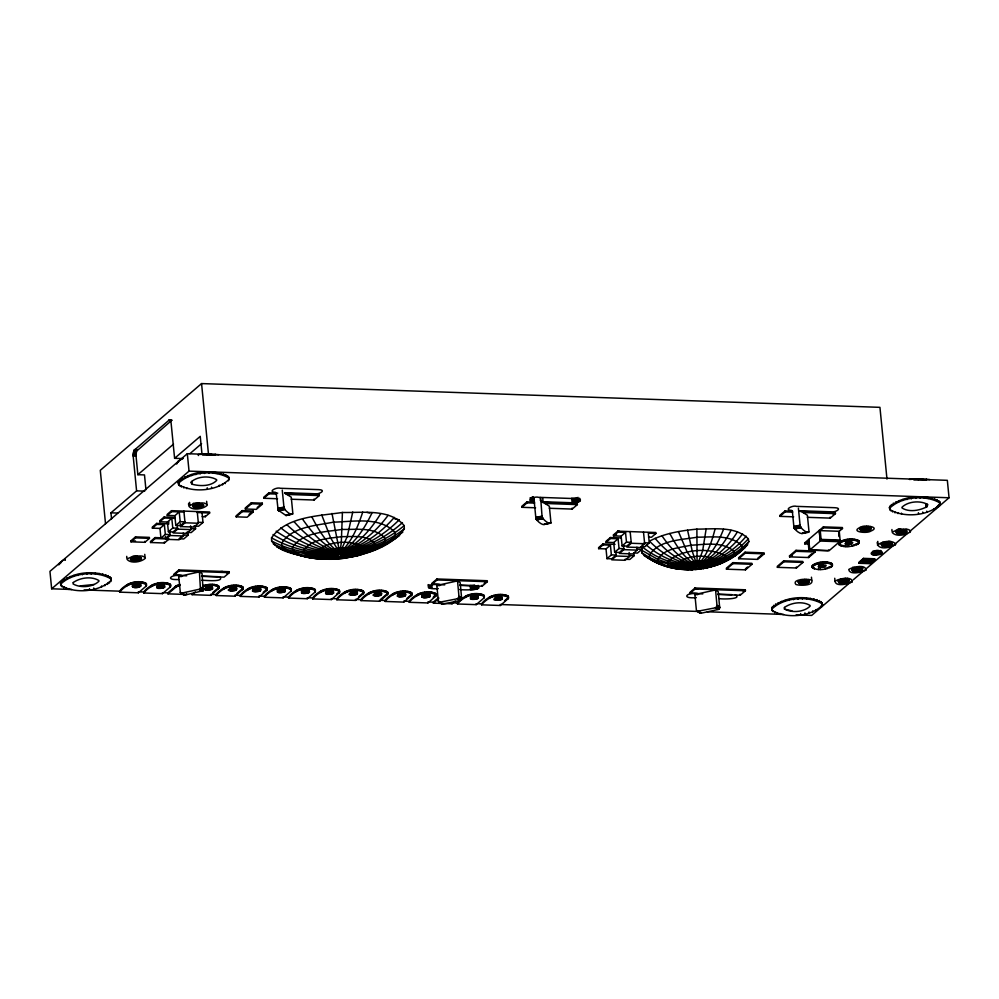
<?xml version="1.0" encoding="UTF-8"?>
<svg xmlns="http://www.w3.org/2000/svg" width="999" height="999" viewBox="0 0 999 999"><rect width="100%" height="100%" fill="white"/><g stroke="black" fill="none" stroke-linecap="round" stroke-linejoin="round"><path stroke-width="1.5" d="M111.538 518.881L110.951 512.824L136.588 490.859L133.179 456.081L133.991 450.424L169.143 420.079L170.429 420.779L171.079 422.702L174.6 458.316L182.742 458.591M145.941 489.722L144.493 474.925L137.85 474.687L135.976 455.307L136.576 451.148L171.653 420.392L168.794 420.292M342.432 512.462C318.531 516.133 286.688 516.246 271.528 537.837L271.641 541.046C279.645 552.797 296.416 553.97 309.141 557.667C320.179 559.24 331.418 559.89 342.532 558.528C364.81 554.845 390.671 547.777 404.32 528.833L404.208 525.624C389.897 508.404 362.537 512.962 342.432 512.462L341.283 542.869L339.947 552.26L338.037 553.034L341.621 552.697L339.947 552.26M540.197 497.552L540.496 500.624L549.338 506.218L550.861 521.715C551.548 526.535 541.87 519.393 542.02 516.108L540.646 497.577M697.09 564.847L696.89 529.133C713.773 529.17 735.276 525.849 748.338 538.786L748.85 541.633C738.736 557.954 718.356 566.52 699.712 569.08L697.265 565.809L695.491 565.372L698.613 565.134L697.265 565.809M706.193 528.646L702.647 550.824L697.364 564.835M459.016 597.027L457.53 580.906L436.813 585.476L438.336 600.973L439.148 602.31L457.355 598.763C458.916 595.928 463.736 598.975 460.002 600.449L442.732 604.22L438.898 602.122M461.663 598.701L460.177 582.592L457.53 580.906M181.069 593.269L200.424 588.998L199.438 571.865L178.721 576.435L180.307 592.257L184.64 595.179L203.084 590.684L202.085 573.551L199.438 571.865M717.045 606.131L715.571 589.947L694.867 594.517L696.378 610.014L697.202 611.351L715.396 607.804C716.945 605.044 721.74 608.079 718.056 609.49L701.111 613.224L699.1 612.025M719.692 607.817L718.231 591.633L715.571 589.947M696.99 565.834L695.579 569.505L700.724 568.955L701.573 567.657M352.759 512.012L347.315 536.376L340.234 552.247M533.828 497.39L535.801 517.482C535.751 520.779 543.868 526.598 544.642 523.913M802.684 533.029C801.697 535.289 793.818 529.895 793.855 526.523L792.332 511.026M127.035 559.328C130.682 563.886 141.234 562.2 145.367 558.254C144.143 555.157 139.273 556.143 136.538 556.006C132.805 554.37 125.799 562.05 126.748 556.356M188.936 506.318C192.57 510.876 203.134 509.19 207.268 505.244C206.044 502.147 201.161 503.121 198.439 502.997C194.705 501.361 187.7 509.04 188.636 503.334M877.497 545.379C881.218 541.196 892.819 539.423 895.778 544.305C891.295 547.702 877.297 550.998 877.209 542.395M892.232 532.492C895.866 537.05 906.43 535.364 910.564 531.418C909.34 528.321 904.457 529.308 901.735 529.17C898.001 527.547 890.996 535.227 891.932 529.52M715.159 528.696C711.763 541.62 707.592 555.357 697.627 564.835M339.71 553.384L336.925 559.053M798.401 508.204L800.062 525.149C799.974 528.496 809.452 535.589 808.915 530.756L807.392 515.259L801.198 511.338M286.513 515.084L285.951 515.472L278.147 510.114L276.199 492.944M282.267 490.109L283.928 507.067C283.828 510.414 293.394 517.519 292.769 512.662L291.258 497.177L285.065 493.256M362.724 512.087C357.929 526.623 351.998 541.658 340.497 552.247M860.339 528.096C860.414 531.568 869.068 530.307 870.991 527.847M896.14 530.881C896.228 534.403 904.42 532.904 906.68 530.931M58.754 564.822L62.562 560.614L65.21 559.29L65.31 560.264M60.552 583.241C72.303 571.44 96.753 569.442 110.964 577.922L111.301 580.232C99.55 592.032 75.1 594.03 60.889 585.551L60.552 583.241L60.652 584.215C72.403 572.415 96.853 570.417 111.064 578.896L111.301 580.232M111.214 579.258L110.777 581.63M176.511 463.961L178.322 461.151L182.967 458.429M178.309 482.38C190.06 470.579 214.51 468.581 228.721 477.06L229.058 479.37C217.307 491.171 192.857 493.169 178.646 484.69L178.309 482.38L178.409 483.354C190.16 471.553 214.61 469.555 228.821 478.034L228.721 477.06M119.593 591.171L119.68 592.145L138.362 592.807L145.879 586.363L146.403 583.741C137.712 578.796 125.375 583.441 119.593 591.171L84.078 589.934M145.879 586.363L146.403 583.741M143.719 592.02L143.819 592.994L162.487 593.643L170.005 587.212L170.542 584.59C161.85 579.645 149.513 584.29 143.719 592.02L139.635 591.87M170.005 587.212L170.542 584.59M203.384 504.757C207.105 506.693 188.436 510.139 194.156 505.007C195.904 503.946 204.87 503.309 202.098 505.656C199.575 507.892 192.12 505.619 192.657 506.006M212.812 592.519L218.182 587.924L218.806 586.276C214.298 582.929 207.717 584.527 202.622 585.714M191.983 593.706L192.07 594.68L210.752 595.342L218.781 588.336L218.806 586.276M236.938 593.369L242.307 588.773L242.932 587.125C234.241 582.18 221.903 586.825 216.109 594.555L210.664 594.368L210.752 595.342M216.109 594.555L216.209 595.529L234.89 596.191L242.907 589.185L242.932 587.125M263.212 592.382L266.945 589.06L267.058 587.961C258.366 583.029 246.029 587.674 240.235 595.404L234.79 595.204L234.89 596.191M240.235 595.404L240.334 596.378L259.016 597.027L267.045 590.034L267.058 587.961M264.373 596.241L264.46 597.227L283.142 597.877L290.659 591.433L291.196 588.811C282.505 583.866 270.167 588.511 264.373 596.241L258.916 596.053L259.016 597.027M290.659 591.433L291.196 588.811M288.499 597.09L288.599 598.064L307.28 598.726L314.797 592.282L315.322 589.66C306.631 584.715 294.293 589.36 288.499 597.09L283.054 596.903L283.142 597.877M314.797 592.282L315.322 589.66M312.637 597.939L312.724 598.913L331.406 599.562L339.435 592.569L339.448 590.509C330.756 585.564 318.419 590.209 312.637 597.939L308.541 597.789M358.666 596.678L362.962 592.994L363.586 591.346C354.895 586.401 342.557 591.046 336.763 598.788L332.679 598.638M336.763 598.788L336.863 599.762L355.544 600.411L363.561 593.406L363.586 591.346M380.644 599.363L387.088 593.843L387.712 592.195C379.021 587.25 366.683 591.895 360.889 599.625L355.444 599.437L355.544 600.411M360.889 599.625L360.989 600.599L379.67 601.261L387.699 594.255L387.712 592.195M406.93 598.376L411.226 594.692L411.85 593.044C403.146 588.099 390.809 592.744 385.027 600.474L379.57 600.287L379.67 601.261M385.027 600.474L385.114 601.448L403.796 602.11L411.825 595.104L411.85 593.044M433.204 597.377L435.976 593.881C427.285 588.948 414.947 593.593 409.153 601.323L403.708 601.136L403.796 602.11M409.153 601.323L409.253 602.297L427.934 602.946L435.951 595.953L435.976 593.881M457.417 603.009L457.517 603.983L476.186 604.645L483.703 598.201L484.24 595.579C475.549 590.634 463.211 595.279 457.417 603.009L453.334 602.872M483.703 598.201L484.24 595.579M504.52 600.836L508.254 597.514L508.366 596.428C499.675 591.483 487.337 596.128 481.543 603.858L477.46 603.721M481.543 603.858L481.643 604.832L500.324 605.481L508.354 598.488L508.366 596.428M696.715 565.846L692.594 569.642C674.687 570.304 655.057 565.422 641.92 552.922L641.408 550.074L642.532 547.115C657.429 559.015 676.385 565.734 695.491 565.372M771.74 608.166C783.491 596.366 807.941 594.368 822.152 602.847L822.489 605.157C810.738 616.957 786.3 618.955 772.077 610.476L771.74 608.166L771.84 609.14C783.591 597.34 808.041 595.342 822.252 603.821L822.152 602.847M812.324 567.582L812.137 566.071C816.832 561.351 826.623 560.551 832.304 563.948L831.767 566.583C826.161 569.592 817.894 571.153 812.324 567.582L812.237 567.045C816.932 562.325 826.71 561.525 832.404 564.922L831.767 566.583M809.103 580.856C806.53 583.428 801.198 583.866 798.101 582.017M838.885 543.169C843.593 538.436 853.371 537.649 859.053 541.033L857.716 544.23C852.11 546.528 844.392 548.239 839.085 544.667L838.885 543.169L839.085 544.667M838.985 544.143C843.68 539.41 853.458 538.623 859.152 542.007L857.716 544.23M820.579 606.992L822.402 604.183L822.489 605.157M849.1 580.044C846.628 582.504 840.634 583.428 838.049 580.918M851.997 569.83C857.854 564.772 870.191 570.529 855.731 571.465C853.084 572.827 849.937 567.619 852.971 570.154C856.018 570.616 861.213 571.016 862.786 567.994M889.497 507.305C901.248 495.504 925.698 493.506 939.909 501.985L940.246 504.295C928.496 516.096 904.045 518.094 889.834 509.615L889.497 507.305L889.834 509.615M889.597 508.279C901.348 496.478 925.798 494.48 940.009 502.959L940.246 504.295M936.438 508.503L936.338 507.529L940.159 503.321M130.832 558.903C127.447 562.062 148.439 560.302 138.961 557.155C136.875 556.343 127.422 558.728 133.167 559.602C135.852 561.001 142.333 557.242 141.446 557.879M798.251 582.405C799.987 585.389 806.643 584.178 809.153 581.992C807.13 578.084 799.3 582.579 798.151 581.43M838.248 581.605C839.997 584.577 846.653 583.366 849.162 581.181C847.14 577.272 839.31 581.768 838.161 580.631M860.139 529.395C861.875 532.38 868.531 531.168 871.041 528.983C869.03 525.074 861.2 529.557 860.052 528.421M881.293 544.73C883.029 547.714 889.684 546.503 892.194 544.318C890.184 540.409 882.354 544.892 881.205 543.756M895.953 532.18C897.689 535.164 904.345 533.953 906.855 531.768C904.832 527.859 897.002 532.342 895.853 531.206M723.526 529.258C718.219 542.957 710.664 556.843 697.876 564.847M372.078 512.687C364.872 527.984 355.307 543.031 340.759 552.26M731.018 530.332C723.751 544.68 713.036 558.104 698.101 564.885M380.594 513.798C370.954 529.67 358.004 544.23 340.984 552.297M737.412 531.868C728.283 546.603 714.897 559.24 698.289 564.922M808.678 532.192L802.085 533.566M388.049 515.384C376.086 531.555 360.239 545.329 341.183 552.335M742.532 533.828C731.768 548.663 716.295 560.314 698.438 564.984M339.435 553.396L334.116 558.491L328.596 558.916M140.809 586.188C140.747 583.279 133.916 584.49 132.03 586.138C133.416 588.848 143.032 588.011 140.522 583.204M873.863 551.236L872.152 552.709L875.761 553.583M877.359 553.446C884.839 552.697 878.658 548.901 874.612 551.023L874.699 551.997C864.123 558.179 895.054 551.211 874.699 551.997M926.985 506.705L927.796 504.57C920.504 500.224 907.954 501.248 901.922 507.305L902.047 507.992C909.19 512.574 919.792 510.564 926.985 506.705L926.697 503.721M746.216 536.163C734.19 550.824 717.207 561.401 698.551 565.059M835.027 581.243C835.551 586.937 848.026 584.265 852.122 581.843C852.609 575.923 838.873 578.533 835.027 581.243L834.739 578.259M394.28 517.42C380.244 533.591 362.038 546.416 341.358 552.397M748.338 538.786C735.501 553.059 717.619 562.512 698.613 565.134M399.125 519.842C383.391 535.751 363.374 547.514 341.483 552.459M748.85 541.633C735.726 555.332 717.494 563.661 698.626 565.209M865.858 570.079C866.345 564.16 852.609 566.758 848.763 569.48C849.287 575.162 861.762 572.502 865.858 570.079L865.771 569.105L893.893 545.004M747.727 544.592C736.013 557.454 720.092 565.197 703.196 568.531L697.539 565.759M886.975 479.095L879.944 407.342L201.561 383.579L100.287 470.317L105.519 523.738M137.85 474.687L173.551 444.118M174.6 458.316L200.237 436.351L202.023 454.52M909.814 532.43L909.727 531.456L949.05 497.764L947.339 480.332L187.325 453.696L49.95 571.353L51.661 588.798L71.728 589.497M189.922 453.658L201.586 443.668M51.661 588.798L189.036 471.128L949.05 497.764M130.881 540.846L135.502 536.888L149.363 537.375L149.463 538.349L144.843 542.307L130.981 541.82L130.881 540.846L135.502 541.008M130.981 541.82L135.589 537.862L149.463 538.349M168.981 523.838L156.668 523.414L152.285 527.172L152.385 528.146L159.977 528.409L164.373 524.65L165.322 534.39L160.939 538.149L159.977 528.409M174.887 517.42L164.111 517.032L159.728 520.791L159.815 521.765L169.056 522.09M202.223 516.62L205.257 516.733L209.653 512.974L209.553 512L171.553 510.664L167.17 514.423L167.258 515.397L174.862 515.659L179.233 511.925L180.182 521.665L175.799 525.424L174.837 515.684M152.385 528.146L156.768 524.388L164.373 524.65M159.815 521.765L164.211 518.006L175.362 518.394M167.258 515.397L171.653 511.638L183.966 512.075M161.226 537.787L155.07 537.574L150.449 541.533L150.549 542.507L164.41 542.994L169.031 539.035L155.157 538.548L150.549 542.507M168.394 531.768L172.777 528.009L177.485 528.171L173.102 531.93L168.394 531.768L167.432 522.027L171.803 518.281L172.777 528.009M165.422 536.388L165.709 539.323L170.155 535.514L183.504 535.976L183.217 533.054M190.959 529.595L177.61 529.133L173.164 532.942L186.513 533.404L190.959 529.595L190.572 525.861M180.295 523.663L180.582 526.585L185.027 522.777L198.376 523.251L197.228 511.55M181.194 536.913L178.996 538.786L183.741 538.948L188.124 535.189L187.849 532.405M183.504 535.976L179.058 539.785L165.709 539.323M198.376 523.251L193.931 527.06L180.582 526.585M119.68 592.145C125.474 584.415 137.812 579.77 146.503 584.715L146.603 585.239M195.305 526.023L195.579 528.808L191.196 532.567L186.451 532.405M202.035 512.724L202.984 522.465L198.601 526.223L193.856 526.061M143.819 592.994C149.6 585.264 161.938 580.619 170.629 585.564L170.729 586.088M242.195 510.626L236.089 515.859L236.189 516.833L247.115 517.22L253.222 511.988L253.122 511.013L242.195 510.626L242.295 511.6L236.189 516.833M251.361 502.784L245.255 508.016L245.342 508.991L256.268 509.378L262.375 504.145L262.287 503.171L251.361 502.784L251.448 503.758L245.342 508.991M201.586 576.336L224.088 577.135L229.295 572.664L229.196 571.69L178.908 569.929L173.689 574.388L173.789 575.362L186.651 575.811M277.747 493.131L268.918 492.832L263.711 497.29L263.798 498.264L277.522 498.751M173.789 575.362L178.996 570.904L229.295 572.664M263.798 498.264L269.018 493.806L276.548 494.068M249.051 514.497L253.122 511.013M257.193 507.529L262.287 503.171M167.844 592.869L176.161 585.876L179.957 584.44L180.057 585.414L176.249 586.85L167.944 593.843L167.844 592.869L163.761 592.719M192.07 594.68L195.292 591.92M227.11 573.476L229.196 571.69M291.233 499.225L314.098 500.024L319.305 495.566L319.218 494.592L285.09 493.394L288.049 494.08M216.209 595.529C221.99 587.799 234.328 583.154 243.032 588.099L243.119 588.623M240.334 596.378C246.129 588.648 258.466 584.003 267.158 588.935L267.257 589.472M264.46 597.227C270.254 589.485 282.592 584.84 291.283 589.785L291.383 590.322M288.599 598.064C294.393 590.334 306.73 585.689 315.422 590.634L315.509 591.158M312.724 598.913C318.519 591.183 330.856 586.538 339.548 591.483L339.648 592.007M336.675 593.993L338.823 592.157L338.923 593.131M336.863 599.762C342.645 592.02 354.982 587.375 363.673 592.32L363.773 592.857M360.989 600.599C366.783 592.869 379.121 588.224 387.812 593.169L387.912 593.706M385.114 601.448C390.909 593.718 403.246 589.073 411.938 594.018L412.038 594.542M409.253 602.297C415.035 594.567 427.372 589.922 436.076 594.855L436.163 595.392M459.665 585.389L482.155 586.176L487.362 581.705L487.262 580.731L436.975 578.97L431.755 583.441L431.855 584.415L444.73 584.865M534.602 502.135L526.985 501.873L521.778 506.331L521.865 507.305L535.589 507.792M431.855 584.415L437.062 579.944L487.362 581.705M521.865 507.305L527.085 502.847L534.627 503.109M427.934 602.946L427.834 601.972L433.291 602.172L438.648 597.564M433.291 602.172L433.379 603.146L438.748 598.538M433.379 603.146L452.06 603.796L455.282 601.036M457.517 603.983C463.299 596.253 475.636 591.608 484.328 596.553L484.428 597.09M484.14 583.416L486.226 581.63M549.3 508.266L572.165 509.078L577.385 504.607L577.285 503.633L542.232 502.41M481.643 604.832C487.437 597.102 499.775 592.457 508.466 597.402L508.553 597.926M615.034 544.343L602.946 543.918L598.563 547.677L598.663 548.651L606.018 548.901L610.414 545.142L611.363 554.895L606.98 558.653L606.018 548.901M621.166 537.924L610.389 537.537L606.006 541.296L606.106 542.27L613.698 542.544L618.094 538.786L619.043 548.526L614.66 552.285L613.698 542.544M621.141 536.163L622.102 545.916L626.485 542.157L625.524 532.405L621.141 536.163L613.536 535.901L613.448 534.927L617.832 531.168L655.831 532.504L655.931 533.478L651.548 537.237L648.501 537.125M598.663 548.651L603.046 544.892L610.414 545.142M606.106 542.27L610.489 538.511L618.094 538.786M613.536 535.901L617.931 532.142L625.524 532.405M630.144 531.605L631.318 543.269L626.873 547.077L640.222 547.539L644.667 543.731L643.493 532.067M629.557 556.468L616.208 556.006L611.763 559.815L625.112 560.277L629.557 556.468L629.133 552.459M637.225 550.112L623.875 549.637L619.43 553.446L632.779 553.921L637.225 550.112L636.937 547.19M642.357 544.667L644.542 542.782L649.288 542.957L648.326 533.204L655.931 533.478M641.57 546.54L641.845 549.325L637.462 553.084L633.903 552.959L634.165 555.694L629.782 559.452L625.037 559.278M649.288 542.957L644.892 546.715L641.346 546.59M717.719 594.43L740.222 595.217L745.429 590.759L745.329 589.785L695.042 588.011L689.822 592.482L689.922 593.456L702.784 593.906M792.569 511.176L785.052 510.914L779.844 515.384L779.932 516.358L793.656 516.833M689.922 593.456L695.129 588.985L745.429 590.759M779.932 516.358L785.152 511.888L792.682 512.15M732.866 562.649L726.385 568.206L726.473 569.18L745.479 569.855L751.96 564.298L751.872 563.324L732.866 562.649L732.966 563.623L726.473 569.18M745.079 552.197L738.598 557.754L738.686 558.728L757.692 559.39L764.173 553.833L764.085 552.859L745.079 552.197L745.179 553.171L738.686 558.728M747.539 567.02L745.379 568.881L745.479 569.855M757.592 558.416L761.912 554.72M743.256 591.558L745.329 589.785M833.266 514.46L835.351 512.674L835.451 513.648L830.231 518.119L807.367 517.32M783.79 560.801L777.297 566.358L777.397 567.332L796.403 567.994L802.884 562.437L802.784 561.463L783.79 560.801L783.878 561.775L777.397 567.332M789.51 555.894L796.003 550.337L814.997 551.011L815.097 551.985L808.603 557.542L789.61 556.868L789.51 555.894L792.432 555.993M804.694 542.894L823.401 526.873L842.394 527.534L842.494 528.508L839.247 531.293L820.254 530.631L821.103 539.398L820.316 540.072L819.192 530.319L820.254 541.046L809.615 550.149L808.728 539.435L809.689 549.175L808.903 549.85L808.041 541.083L804.794 543.868L804.694 542.894L807.617 542.994M789.61 556.868L796.091 551.311L815.097 551.985M820.254 530.631L823.488 527.847L842.494 528.508M811.75 553.783L808.516 556.568L808.603 557.542M828.683 549.85L827.896 550.524L808.903 549.85M839.247 531.293L840.109 540.059L839.322 540.734L820.316 540.072M863.473 558.366L858.878 562.3L858.965 563.274L870.366 563.673L874.962 559.74L874.874 558.766L863.473 558.366L863.561 559.34L858.965 563.274M865.559 562.712L868.418 560.264L870.316 560.327L867.457 562.774L865.559 562.712L865.259 559.627M875.399 554.283L878.258 551.835L880.169 551.898L877.297 554.345L875.399 554.283L875.099 551.186M873.725 559.752L870.279 562.699L870.366 563.673M850.873 581.855L811.675 615.421L796.103 614.885M853.171 579.882L864.622 570.079M907.467 533.379L895.067 544.005L895.166 544.979M402.46 522.602C385.489 538.036 364.21 548.663 341.571 552.534M404.208 525.624C386.501 540.422 364.523 549.85 341.621 552.609M339.161 553.396L330.432 558.453L323.089 558.99M404.32 528.833C386.413 542.844 364.273 551.073 341.621 552.697M379.345 546.565C363.074 555.344 331.943 564.872 315.085 553.446L315.035 552.26C326.823 541.321 350.774 538.661 364.148 547.739L364.185 548.926C359.465 556.655 348.264 556.98 340.784 553.209M107.942 583.079L107.492 584.44M164.585 587.287C166.271 584.278 158.454 585.352 156.756 586.475C155.07 589.485 162.874 588.411 164.585 587.287L164.286 584.303M285.239 591.508C286.925 588.498 279.108 589.585 277.41 590.709C275.724 593.718 283.529 592.632 285.239 591.508L284.94 588.536M309.365 592.357C311.064 589.348 303.246 590.434 301.548 591.558C299.85 594.567 307.667 593.481 309.365 592.357L309.078 589.373M333.491 593.206C335.189 590.197 327.372 591.271 325.674 592.395C323.976 595.404 331.793 594.33 333.491 593.206L333.204 590.222M430.02 596.59C431.705 593.581 423.901 594.655 422.19 595.779C420.504 598.788 428.321 597.714 430.02 596.59L429.732 593.606M542.932 501.735L572.127 502.759C575.973 504.208 585.614 499.088 576.898 498.676L538.473 497.327C534.627 495.879 524.987 500.998 533.703 501.411L533.266 496.853M459.802 589.373C457.842 589.997 485.851 590.958 477.222 585.851M478.284 598.276C479.97 595.267 472.152 596.353 470.454 597.477C468.768 600.486 476.573 599.4 478.284 598.276L477.984 595.292M745.004 547.602L735.052 555.669L730.207 558.091M881.493 543.431L882.504 542.844M881.093 544.055C883.578 546.428 890.321 545.854 892.095 542.894M696.453 565.846C691.133 571.091 681.73 570.766 676.51 565.784L676.323 564.697C685.826 555.144 705.619 553.521 717.12 560.389L717.319 561.475C714.06 568.456 704.332 566.058 698.226 565.559M402.797 532.155C385.214 545.304 363.461 552.322 341.583 552.784M708.066 566.608L703.196 568.531M729.095 558.828C720.129 564.785 708.815 569.318 698.014 565.634M388.986 541.957L382.093 546.515L368.693 551.311M399.675 535.501C382.779 547.127 362.275 559.315 341.009 553.134M202.647 505.382L202.747 506.356M808.241 581.793L808.341 582.767M891.295 544.118L891.383 545.092M861.987 569.218L862.075 570.192M848.251 580.981L848.338 581.955M367.445 551.972C359.29 556.118 348.701 559.29 340.534 553.271M390.197 541.321L395.03 538.798M338.911 553.384C320.991 564.572 299.513 555.444 281.556 549.25M212.362 589.223C215.522 582.492 192.645 592.407 212.362 589.223L212.075 586.238M357.142 594.293C360.314 587.562 337.425 597.477 357.142 594.293L356.855 591.308M501.935 599.363C505.094 592.644 482.205 602.559 501.935 599.363L501.635 596.378M696.89 529.133C680.656 530.694 664.035 533.391 649.487 541.146C661.8 553.796 677.971 563.199 695.691 565.197M712.961 565.871L706.48 567.807L697.789 565.709M696.203 565.834C687.337 571.503 676.298 569.393 667.095 566.008M338.673 553.346C318.506 563.324 295.804 555.394 276.723 546.828M235.901 590.284C242.57 583.578 215.796 592.469 235.901 590.284L235.614 587.3M260.04 591.133C266.696 584.415 239.935 593.319 260.04 591.133L259.74 588.149M380.694 595.354C387.35 588.648 360.589 597.539 380.694 595.354L380.394 592.37M404.82 596.203C411.476 589.497 384.715 598.389 404.82 596.203L404.533 593.219M855.269 544.268L856.568 543.781L856.655 544.755M828.521 567.182L829.819 566.695L829.907 567.669M869.804 562.375C876.473 555.656 849.712 564.56 869.804 562.375L869.517 559.39M860.014 527.484C850.012 531.93 867.232 533.753 870.678 531.156C881.58 526.81 863.81 524.537 860.014 527.484L860.439 530.344M695.978 565.796C678.396 573.626 659.065 565.184 644.043 555.544M338.474 553.309C327.959 555.719 311.7 562.599 303.733 551.985L303.671 550.249C311.813 538.648 328.921 538.598 341.758 536.625C352.572 536.888 367.27 534.44 374.95 543.693L375.012 545.417C368.581 556.855 352.147 553.833 341.208 553.059M202.722 586.688C207.804 585.501 214.398 583.903 218.893 587.25L218.993 587.787M714.198 565.259L719.792 563.636M850.923 544.23C859.515 539.06 833.94 544.954 850.923 544.23L850.636 541.271M695.791 565.759C680.856 571.428 665.147 566.945 651.635 559.964L649.8 557.704L641.92 552.922M878.82 553.184L878.908 554.158M277.722 508.441L283.928 507.067M277.759 508.778L283.978 507.417M277.834 509.128L284.041 507.767M277.922 509.478L284.141 508.104M278.034 509.802L284.24 508.441M278.147 510.114L284.365 508.741M278.284 510.377L284.503 509.003M278.421 510.601L284.64 509.228M278.571 510.776L284.927 509.527M287.799 514.597L290.284 514.048M287.762 514.81L291.496 513.986M285.951 515.472L292.67 513.898M286.189 515.534L292.595 514.035M535.801 517.482L542.02 516.108M535.851 517.832L542.057 516.458M535.914 518.181L542.132 516.808M536.001 518.518L542.22 517.157M536.113 518.856L542.332 517.482M536.238 519.155L542.457 517.782M536.376 519.418L542.582 518.056M536.513 519.642L542.732 518.281M536.65 519.817L542.869 518.456M536.8 519.942L543.019 518.568M547.127 523.364L550.861 522.539M544.605 524.125L550.824 522.764M544.542 524.313L550.761 522.939M544.03 524.525L550.686 523.076M793.855 526.523L800.062 525.149M793.893 526.873L800.112 525.499M793.968 527.222L800.187 525.849M794.055 527.572L800.274 526.198M794.168 527.897L800.374 526.523M794.28 528.196L800.499 526.823M794.417 528.471L800.636 527.097M794.555 528.696L800.773 527.322M794.704 528.858L800.923 527.497M794.842 528.983L801.061 527.609M807.654 531.93L802.659 533.154L808.84 531.893M823.563 567.27C834.252 562.287 807.317 567.17 823.563 567.27L823.263 564.323M801.847 579.82L801.036 581.006M875.211 550.899L875.311 551.873M878.146 553.321L878.308 554.283M351.698 556.643L357.23 555.581M695.641 565.696L678.733 567.669L670.429 566.92L659.802 563.349L658.291 561.475L649.8 557.704L649.362 555.257C658.816 539.91 681.156 539.972 697.215 537.187C711.775 537.225 730.319 534.353 741.583 545.516L742.02 547.964L741.058 550.524C728.908 559.815 713.835 564.847 698.588 565.297C710.451 564.647 727.547 564.56 734.415 553.446L734.053 551.423C722.739 541.121 704.832 544.542 690.771 545.254C679.632 547.789 664.023 548.339 657.929 559.465L658.291 561.475L676.51 565.784L695.466 565.546L676.323 564.697L666.957 562.624L657.929 559.465L641.408 550.074M841.857 579.02L842.794 578.871M345.991 557.517L350.312 556.918L345.617 557.43L340.272 553.321M695.529 565.621L677.322 566.783L668.406 565.634L666.957 562.624C679.145 549.1 710.789 546.503 725.848 556.406L726.136 557.966C721.315 567.395 707.255 565.172 698.388 565.484M699.712 569.08L700.724 568.955M804.282 582.917L804.07 580.007L804.382 583.891M218.756 454.657L207.055 453.858L198.252 454.557L198.351 455.532M909.44 479.483L918.243 478.783L929.944 479.582M80.282 585.889L94.118 584.49M217.919 571.928L222.552 571.453M617.582 531.393L619.255 531.218M337.275 558.466L343.119 557.929L341.808 557.966L339.997 553.359M688.286 568.693L692.594 569.642M213.998 455.032L202.76 455.057L202.672 454.083M926.41 479.07L926.498 480.044L913.948 479.982L913.86 479.008M690.446 569.767L696.141 569.467M857.492 566.995L859.377 566.957M341.496 552.884C359.553 552.06 383.828 551.111 395.179 535.314L395.08 532.567C380.244 516.283 353.321 521.703 333.429 522.152C315.884 525.699 292.407 526.535 281.805 543.006L281.893 545.741C293.694 559.452 321.84 555.469 338.174 553.184C324.225 555.469 303.072 562.1 292.632 549.4L292.557 547.152C303.159 532.055 325.412 531.98 342.12 529.42C356.181 529.77 375.299 526.573 385.302 538.611L385.377 540.859C376.76 554.82 355.719 552.784 341.371 552.971M169.143 420.079L171.99 420.179M134.615 449.575L137.462 449.675M134.291 449.937L137.138 450.037M133.991 450.424L136.838 450.524M133.716 451.048L136.576 451.148M133.491 451.76L136.351 451.86M133.317 452.572L136.164 452.672M133.192 453.421L136.051 453.521M133.129 454.32L135.976 454.42M133.129 455.207L135.976 455.307M133.179 456.081L136.026 456.181M284.653 492.682L314.061 493.718C317.907 495.167 327.547 490.034 318.831 489.622L280.407 488.274C276.561 486.825 266.92 491.958 275.637 492.37M799.462 510.726L830.194 511.8C834.04 513.249 843.68 508.129 834.964 507.717L796.54 506.368C792.694 504.92 783.066 510.039 791.77 510.452M800.074 511.438L835.351 512.674M286.925 494.43L319.305 495.566M545.004 503.471L577.385 504.607M803.059 512.512L835.451 513.648M136.588 490.859L144.73 491.146M251.448 503.758L262.375 504.145M242.295 511.6L253.222 511.988M197.29 512.549L209.653 512.974M110.951 512.824L117.732 513.061M821.103 539.398L840.109 540.059M820.254 541.046L839.585 541.72L828.945 550.824L809.615 550.149M613.448 534.927L616.52 535.039M180.182 521.665L184.902 521.828L180.507 525.586L175.799 525.424M198.252 522.302L202.984 522.465M804.794 543.868L809.178 544.018M626.485 542.157L631.193 542.32L626.81 546.078L622.102 545.916M631.318 543.269L644.667 543.731M190.834 528.646L195.579 528.808M619.043 548.526L623.751 548.688L619.368 552.447L614.66 552.285M637.1 549.163L641.845 549.325M745.179 553.171L764.173 553.833M165.322 534.39L170.03 534.565L165.647 538.324L160.939 538.149M183.379 535.027L188.124 535.189M863.561 559.34L874.962 559.74M611.363 554.895L616.083 555.057L611.688 558.816L606.98 558.653M629.432 555.519L634.165 555.694M783.878 561.775L802.884 562.437M732.966 563.623L751.96 564.298M181.88 575.374C174.076 573.339 162.525 580.194 178.684 579.52M201.873 576.073L218.269 576.685M439.985 584.415C430.457 582.392 421.128 589.897 438.299 588.611M459.965 585.127L475.337 585.664M698.064 593.468C688.523 591.433 679.195 598.938 696.365 597.664M718.031 594.168L731.867 594.655M178.721 576.435L181.681 576.535M436.813 585.476L439.76 585.576M694.867 594.517L697.814 594.617M201.736 580.319C200.974 579.732 225.1 582.954 219.917 576.997M719.417 598.463C718.269 599.288 743.693 599.575 735.289 594.892M699.562 611.5L500.224 604.507L500.324 605.481M707.342 611.775L783.653 614.447M167.944 593.843L186.626 594.492L186.526 593.518M689.173 569.63L683.129 569.005M338.162 552.759C315.934 551.86 294.33 543.881 276.174 531.168M695.566 565.284C677.422 564.497 659.902 556.918 646.316 544.967M303.509 556.031L306.418 556.406M889.535 541.908L890.309 542.02M338.286 552.672C317.145 550.511 297.252 541.121 280.806 527.872M881.031 551.323C878.695 550.187 867.132 552.147 872.577 554.832C874.912 555.968 886.475 554.008 881.031 551.323L881.168 552.222M338.449 552.584C318.806 549.088 301.186 538.299 286.85 524.712M366.933 512.362L369.855 513.036M394.655 518.781L399.038 519.805M694.692 588.311L697.627 588.998M784.565 609.14L792.032 610.876M842.257 545.292L841.046 545.004L841.146 545.978M847.264 578.883L847.926 579.045M660.601 564.01L663.361 564.672M695.866 565.122C679.445 561.788 665.584 551.036 655.119 538.336M882.267 545.054L882.404 546.041M799.225 582.729L799.362 583.716M309.328 556.78L315.085 558.441L321.628 558.853L318.756 557.817M338.649 552.509C320.891 547.539 306.094 535.452 294.156 521.765M807.916 579.857L808.828 580.294M647.727 557.879L651.56 559.353M192.27 484.265C200.012 486.338 210.989 486.525 216.733 480.344L216.608 479.657C209.315 475.299 196.766 476.323 190.734 482.38L192.27 484.265L191.97 481.281M64.923 587.449L63.536 586.913L63.624 587.887M696.066 565.047C681.38 560.152 670.391 548.264 661.95 535.764M811.737 580.182C808.553 578.596 791.395 578.958 795.866 584.465C800.124 585.926 814.035 585.751 811.737 580.182L811.45 577.197M273.389 544.068C293.344 553.746 316.246 556.668 338.087 553.109C315.372 555.494 291.983 551.573 271.641 541.046M299.338 554.645L302.06 555.844M338.873 552.435C323.414 545.766 311.95 532.642 302.547 519.093M271.528 537.837C291.671 549.113 315.01 554.408 338.037 552.947L338.074 552.859C315.209 553.159 292.47 546.553 273.052 534.515M652.846 559.84L659.228 563.673M696.291 564.972C683.903 558.204 676.198 545.616 669.805 533.478M717.095 605.444L719.742 607.13M717.095 605.794L719.755 607.467M716.932 606.48L719.592 608.154M716.77 606.793L719.43 608.478M716.57 607.092L719.218 608.766M716.32 607.342L718.968 609.015M716.033 607.554L718.681 609.228M715.721 607.704L718.381 609.39M715.396 607.804L718.056 609.49M698.451 611.55L701.111 613.224M697.327 610.901L700.774 613.274M696.565 610.651L700.449 613.249M696.94 611.163L700.137 613.174M459.041 596.403L461.7 598.076M459.053 596.715L461.7 598.389M458.928 597.327L461.575 599.013M458.791 597.627L461.451 599.313M458.628 597.902L461.276 599.587M461.076 599.825L457.929 598.538L460.576 600.224M458.179 598.364L460.839 600.049M457.642 598.676L460.302 600.362M457.355 598.763L460.002 600.449M438.336 600.973L441.808 603.995M438.399 601.298L443.057 604.183M438.511 601.61L442.732 604.22M438.673 601.885L442.407 604.208M200.961 587.362L203.609 589.035M200.961 587.699L203.609 589.385M200.911 588.049L203.559 589.735M200.799 588.386L203.446 590.072M200.637 588.711L203.297 590.384M200.424 588.998L203.084 590.684M200.175 589.248L202.834 590.933M199.9 589.46L202.547 591.146M199.588 589.622L202.235 591.296M199.263 589.722L201.923 591.396M180.307 592.257L182.08 593.381M182.317 593.456L184.977 595.142M180.419 592.569L184.64 595.179M180.594 592.844L184.315 595.167M540.496 500.624L543.131 502.297L542.682 497.689M183.716 594.942L182.954 593.93M339.123 552.372C326.573 543.693 318.731 530.032 311.788 516.783M696.553 564.922L687.337 552.435L678.421 531.58M889.747 508.641L890.846 510.851M838.985 543.693L839.485 545.167M339.398 552.322L330.619 537.912L321.69 514.872M696.815 564.872L692.369 551.623L687.537 530.119M339.672 552.285L331.98 513.424M812.137 566.071L812.736 568.081M339.448 590.509L339.435 592.569M880.806 551.086L880.906 552.06M906.53 530.069L906.63 531.043M905.943 531.568L906.043 532.542M891.882 542.632L891.982 543.606M870.129 528.783L870.229 529.757M862.574 567.732L862.674 568.706M848.838 579.495L848.938 580.469M140.747 558.404L140.847 559.378M939.909 501.985L940.009 502.959M939.622 504.72L939.722 505.694M938.91 500.749L939.01 501.723M938.336 506.131L938.436 507.105M937.174 499.65L937.274 500.624M934.764 498.713L934.864 499.687M933.69 508.853L933.79 509.827M931.742 497.989L931.842 498.963M928.208 497.49L928.308 498.464M926.772 511.138L926.86 512.112M925.673 504.445L925.961 507.417M922.464 478.808L922.564 479.782M924.275 497.227L924.362 498.201M922.701 512.037L922.801 513.011M918.243 478.783L918.331 479.757M920.042 497.202L920.141 498.176M918.406 512.724L918.506 513.698M915.658 497.427L915.758 498.401M911.25 497.889L911.35 498.863M906.955 498.588L907.042 499.562M906.13 529.295L906.418 532.28M902.884 499.475L902.984 500.449M905.269 529.795L905.556 532.779M904.694 530.019L904.994 533.004M904.045 530.232L904.345 533.216M903.596 529.433L903.883 532.342M901.448 513.136L901.535 514.11M903.333 530.407L903.633 533.391M902.709 529.632L902.996 532.529M902.584 530.569L902.871 533.541M899.187 500.549L899.287 501.523M901.772 529.782L902.085 533.666M900.836 529.283L901.273 533.753M900.037 529.333L900.474 533.803M899.849 529.932L900.136 532.829M897.914 512.624L898.001 513.611M899.25 529.345L899.687 533.816M898.925 529.92L899.312 533.803M895.966 501.773L896.053 502.747M898.65 529.795L898.738 530.769M898.501 529.308L898.938 533.791M898.064 529.87L898.351 532.767M897.801 529.245L898.238 533.728M897.314 530.644L897.614 533.628M894.892 511.9L894.992 512.874M896.315 530.344L896.602 533.329M893.306 503.096L893.406 504.07M892.482 510.976L892.569 511.95M891.32 504.483L891.408 505.457M890.034 505.906L890.121 506.88M890.446 541.483L890.908 545.329M890.047 542.569L890.334 545.554M889.747 541.745L890.034 544.655M889.247 541.283L889.684 545.766M888.935 541.982L889.222 544.892M888.536 541.47L888.973 545.941M888.049 542.182L888.336 545.079M887.786 541.62L888.223 546.103M887.112 542.332L887.424 546.216M886.188 541.833L886.625 546.303M885.526 543.369L885.826 546.353M885.201 542.482L885.476 545.392M884.739 543.381L885.039 546.366M884.277 542.469L884.652 546.353M883.99 543.356L884.29 546.341M883.416 542.42L883.703 545.329M883.291 543.294L883.591 546.278M882.641 542.307L882.954 546.178M881.655 542.894L881.955 545.879M880.981 552.247L881.081 553.234M880.506 550.449L880.793 553.434M880.131 550.649L880.431 553.633M879.694 550.836L879.982 553.821M877.784 541.396L878.071 544.38M878.433 550.636L878.521 551.61M874.712 550.661L875.087 554.545M874.212 551.523L874.5 554.507M873.663 551.46L873.95 554.445M873.176 551.373L873.463 554.358M870.316 526.51L870.616 529.495M872.764 551.248L873.051 554.233M872.439 551.947L872.527 552.934M869.455 527.01L869.754 529.994M868.893 527.235L869.18 530.219M868.593 526.411L868.88 529.32M868.243 527.447L868.531 530.432M867.781 526.648L868.069 529.557M867.519 526.51L867.819 530.606M866.895 526.835L867.182 529.745M866.62 526.286L867.07 530.756M865.958 526.997L866.27 530.881M868.843 559.577L869.142 562.562M865.034 526.498L865.471 530.968M864.222 526.535L864.659 531.018M864.035 527.147L864.322 530.044M863.436 526.548L863.885 531.031M863.124 527.135L863.498 531.018M862.836 527.01L862.936 527.984M862.686 526.523L863.136 531.006M862.137 527.959L862.437 530.944M864.959 559.989L865.246 562.974M861.513 527.859L861.8 530.844M864.235 559.939L864.535 562.924M860.501 527.559L860.788 530.544M863.598 559.852L863.885 562.837M863.049 559.727L863.348 562.699M862.612 559.552L862.899 562.537M859.053 541.033L859.24 542.544M858.94 542.132L859.028 543.106M858.653 540.534L858.74 541.508M861.313 567.444L861.6 570.429M858.428 542.694L858.516 543.668M857.954 540.097L858.054 541.071M860.738 567.669L861.026 570.654M860.089 567.882L860.389 570.866M856.992 539.735L857.092 540.709M859.24 566.57L859.677 571.041M858.753 567.282L859.028 570.179M855.781 539.435L855.881 540.409M858.478 566.72L858.915 571.203M857.816 567.432L858.129 571.316M854.37 539.235L854.47 540.209M856.842 567.532L857.317 571.403M853.795 544.705L853.895 545.679M856.218 568.468L856.518 571.453M855.893 567.582L856.18 570.491M852.796 539.135L852.896 540.109M855.431 568.481L855.731 571.465M854.969 567.569L855.344 571.453M854.694 567.444L854.782 568.419M854.682 568.456L854.982 571.44M852.172 545.054L852.259 546.028M854.108 567.519L854.395 570.429M851.111 539.123L851.198 540.097M853.995 568.394L854.282 571.378M853.333 567.407L853.658 571.278M852.684 567.245L853.109 571.141M850.012 541.408L850.311 544.355M849.35 539.21L849.45 540.184M849.362 541.508L849.649 544.467M848.7 541.583L848.988 544.53M848.688 545.516L848.775 546.49M848.039 541.62L848.326 544.567M847.589 539.398L847.676 540.372M847.389 541.608L847.676 544.567M846.79 541.57L847.09 544.53M846.927 545.616L847.027 546.59M846.265 541.495L846.553 544.455M845.866 539.672L845.966 540.646M845.803 541.383L846.091 544.343M845.241 545.604L845.341 546.578M844.242 540.034L844.342 541.008M847.414 578.346L847.864 582.192M843.668 545.491L843.755 546.465M847.002 579.445L847.289 582.429M846.702 578.621L846.99 581.518M842.756 540.459L842.856 541.433M846.353 579.645L846.653 582.629M845.903 578.846L846.178 581.755M845.641 578.721L845.728 579.695M845.504 578.334L845.941 582.817M841.47 540.946L841.57 541.92M845.017 579.045L845.291 581.955M844.742 578.496L845.179 582.966M840.409 541.483L840.509 542.457M844.068 579.195L844.392 583.079M840.084 544.63L840.171 545.604M838.685 532.529L838.91 536.563M839.61 542.032L839.709 543.006M843.144 578.696L843.581 583.166M839.098 542.607L839.197 543.581M842.344 578.746L842.781 583.216M842.157 579.345L842.444 582.255M841.695 580.244L841.995 583.229M841.233 579.345L841.608 583.229M840.946 580.219L841.245 583.204M840.371 579.283L840.659 582.192M840.259 580.157L840.546 583.141M839.622 580.057L839.922 583.041M838.611 579.757L838.91 582.742M830.144 517.145L830.231 518.119M832.304 563.948L832.492 565.459M832.192 565.034L832.279 566.021M831.905 563.448L831.992 564.423M831.205 563.011L831.305 563.985M830.881 566.158L830.968 567.132M830.244 562.637L830.344 563.611M829.033 562.35L829.133 563.324M827.622 562.15L827.721 563.124M823.401 526.873L823.488 527.847M827.047 567.607L827.147 568.581M826.048 562.037L826.148 563.011M825.424 567.969L825.511 568.943M824.35 562.037L824.45 563.011M822.602 562.125L822.701 563.099M822.614 564.423L822.901 567.382M821.952 564.497L822.239 567.444M821.29 564.522L821.578 567.482M820.841 562.312L820.928 563.286M820.641 564.522L820.928 567.482M820.042 564.485L820.341 567.432M820.179 568.518L820.279 569.492M819.517 564.41L819.804 567.357M819.118 562.587L819.217 563.561M819.055 564.298L819.342 567.257M818.493 568.518L818.581 569.492M821.865 605.581L821.965 606.555M817.494 562.949L817.594 563.923M821.153 601.598L821.253 602.584M816.008 563.374L816.108 564.348M819.417 600.499L819.517 601.485M814.722 563.861L814.822 564.835M814.297 567.919L814.385 568.893M813.661 564.385L813.76 565.372M817.007 599.575L817.107 600.549M813.323 567.544L813.423 568.518M812.861 564.947L812.961 565.921M812.349 565.509L812.449 566.495M815.933 609.715L816.033 610.689M813.985 598.851L814.085 599.825M812.711 610.926L812.811 611.9M808.428 579.532L808.715 582.517M810.451 598.351L810.551 599.325M807.567 580.019L807.854 583.004M806.992 580.257L807.292 583.229M806.705 579.42L806.98 582.33M806.343 580.456L806.643 583.441M805.893 579.657L806.181 582.567M809.015 612L809.103 612.974M805.631 579.532L805.931 583.616M805.007 579.857L805.294 582.754M804.732 579.295L805.169 583.778M806.518 598.089L806.605 599.063M803.134 579.507L803.571 583.978M802.334 579.557L802.771 584.028M802.147 580.157L802.434 583.066M801.548 579.57L801.985 584.04M804.944 612.899L805.044 613.873M801.223 580.157L801.61 584.028M800.798 579.545L801.235 584.015M802.284 598.064L802.384 599.038M800.249 580.968L800.536 583.953M799.612 580.869L799.912 583.853M796.003 550.337L796.091 551.311M796.303 567.02L796.403 567.994M800.649 613.586L800.748 614.56M797.901 598.289L798.001 599.263M785.052 510.914L785.152 511.888M793.493 598.751L793.593 599.725M789.198 599.45L789.285 600.424M785.127 600.337L785.226 601.311M781.43 601.41L781.53 602.385M780.157 613.486L780.244 614.46M778.209 602.634L778.296 603.608M777.135 612.762L777.234 613.736M775.561 603.958L775.649 604.932M774.725 611.838L774.812 612.812M773.563 605.344L773.651 606.318M772.989 610.739L773.089 611.713M772.277 606.768L772.377 607.742M771.99 609.502L772.077 610.476M740.122 594.243L740.222 595.217M695.042 588.011L695.129 588.985M623.451 545.254L623.875 549.637M617.832 531.168L617.931 532.142M615.771 551.623L616.208 556.006M610.389 537.537L610.489 538.511M602.946 543.918L603.046 544.892M579.645 498.239L579.944 501.273M578.983 498.576L579.27 501.61M578.021 497.365L578.458 501.91M577.085 497.627L577.522 502.185M576.061 497.852L576.498 502.41M574.974 498.026L575.412 502.584M573.851 498.151L574.3 502.709M572.752 498.201L573.189 502.759M571.678 498.201L572.127 502.759M572.077 508.104L572.165 509.078M532.267 496.79L532.717 501.348M531.518 498.176L531.818 501.211M530.756 498.002L531.056 501.036M530.144 497.764L530.444 500.799M526.985 501.873L527.085 502.847M508.254 597.514L508.354 598.488M507.967 595.928L508.066 596.903M507.742 598.076L507.842 599.05M507.28 595.491L507.38 596.465M506.318 595.129L506.418 596.103M505.119 594.842L505.219 595.816M503.721 594.642L503.821 595.616M502.16 594.53L502.247 595.504M501.048 596.603L501.348 599.587M500.474 594.53L500.574 595.504M500.374 596.803L500.674 599.787M499.637 596.965L499.937 599.949M498.738 594.617L498.826 595.591M498.863 597.09L499.15 600.074M498.051 597.177L498.351 600.149M496.978 594.805L497.077 595.779M497.252 597.215L497.552 600.199M496.491 597.215L496.778 600.187M495.779 597.165L496.066 600.149M495.279 595.079L495.367 596.053M495.129 597.065L495.429 600.049M493.656 595.429L493.756 596.403M492.195 595.854L492.282 596.828M490.909 596.341L491.008 597.315M489.86 596.865L489.947 597.839M489.06 597.414L489.16 598.389M484.128 596.665L484.215 597.639M483.841 595.092L483.941 596.066M483.154 594.655L483.241 595.629M482.055 585.202L482.155 586.176M482.192 594.28L482.292 595.254M480.994 593.993L481.093 594.967M479.595 593.793L479.682 594.767M478.096 585.352L478.384 588.261M477.435 585.689L477.709 588.598M478.022 593.693L478.121 594.667M476.61 586.001L476.898 588.911M477.51 595.541L477.797 598.513M476.923 595.754L477.21 598.738M475.686 586.263L475.961 589.173M476.348 593.681L476.436 594.655M476.248 595.953L476.535 598.938M474.513 585.039L474.937 589.398M475.512 596.116L475.799 599.1M476.098 603.671L476.186 604.645M474.6 593.768L474.7 594.742M474.725 596.241L475.024 599.225M473.426 585.214L473.851 589.572M473.926 596.328L474.213 599.313M472.315 585.339L472.739 589.697M472.852 593.955L472.952 594.929M473.126 596.366L473.414 599.35M472.365 596.366L472.652 599.35M471.203 585.389L471.628 589.747M471.64 596.316L471.94 599.3M471.141 594.23L471.241 595.204M470.142 585.389L470.566 589.747M471.004 596.228L471.291 599.2M469.53 594.58L469.63 595.554M468.056 595.017L468.156 595.991M466.783 595.491L466.87 596.465M465.721 596.016L465.821 596.99M464.935 596.578L465.034 597.552M451.96 602.822L452.06 603.796M436.975 578.97L437.062 579.944M435.864 594.979L435.951 595.953M435.576 593.394L435.676 594.368M435.352 595.541L435.452 596.515M434.89 592.956L434.99 593.93M433.928 592.594L434.028 593.568M432.729 592.307L432.829 593.281M431.718 584.04L432.142 588.399M430.869 585.426L431.156 588.336M431.331 592.107L431.418 593.081M429.97 585.302L430.257 588.211M429.208 585.114L429.495 588.024M429.757 591.995L429.857 592.969M428.596 584.877L428.883 587.787M429.245 593.843L429.533 596.828M428.159 584.602L428.446 587.512M428.658 594.068L428.946 597.052M428.084 591.982L428.184 592.956M427.984 594.255L428.284 597.24M427.247 594.43L427.535 597.402M426.348 592.082L426.436 593.056M426.461 594.555L426.76 597.527M425.661 594.63L425.961 597.614M424.587 592.257L425.162 597.664M424.1 594.667L424.388 597.652M423.376 594.617L423.676 597.602M422.877 592.532L422.977 593.506M422.739 594.53L423.027 597.514M422.19 594.405L422.477 597.377M421.753 594.23L422.04 597.215M421.266 592.894L421.366 593.868M419.805 593.319L419.892 594.293M418.519 593.806L418.618 594.78M417.47 594.33L417.557 595.304M416.67 594.88L416.77 595.854M411.725 594.13L411.825 595.104M411.451 592.544L411.538 593.518M411.226 594.692L411.313 595.666M410.764 592.107L410.851 593.081M409.802 591.745L409.89 592.719M408.603 591.458L408.691 592.432M407.192 591.258L407.292 592.232M405.631 591.146L405.731 592.12M403.958 591.146L404.046 592.12M403.858 593.418L404.145 596.403M403.121 593.581L403.409 596.565M402.21 591.233L402.622 596.69M401.536 593.793L401.823 596.778M400.462 591.42L400.562 592.395M400.736 593.831L401.024 596.815M399.962 593.831L400.262 596.815M399.25 593.781L399.538 596.765M398.751 591.695L398.851 592.669M398.613 593.681L398.901 596.665M398.064 593.556L398.351 596.54M397.14 592.045L397.227 593.019M395.666 592.469L395.766 593.443M394.393 592.956L394.48 593.93M393.331 593.481L393.431 594.455M392.545 594.03L392.632 595.017M387.6 593.281L387.699 594.255M387.312 591.708L387.412 592.682M387.088 593.843L387.187 594.817M386.625 591.271L386.725 592.245M385.664 590.896L385.764 591.87M384.465 590.609L384.565 591.583M383.067 590.409L383.166 591.383M381.506 590.309L381.593 591.283M379.82 590.297L379.92 591.271M379.72 592.569L380.02 595.554M378.983 592.732L379.283 595.716M378.084 590.384L378.171 591.358M378.209 592.857L378.496 595.841M377.397 592.944L377.697 595.928M376.323 590.571L376.423 591.545M376.611 592.981L376.898 595.966M375.836 592.981L376.123 595.966M375.124 592.931L375.412 595.916M374.625 590.846L374.712 591.82M374.475 592.844L374.775 595.829M373.002 591.208L373.102 592.182M371.541 591.633L371.628 592.607M370.254 592.107L370.354 593.081M369.205 592.632L369.305 593.618M368.406 593.194L368.506 594.168M363.474 592.432L363.561 593.406M363.186 590.859L363.286 591.833M362.962 592.994L363.049 593.968M362.5 590.421L362.587 591.396M361.538 590.059L361.638 591.033M360.339 589.76L360.439 590.734M358.941 589.56L359.028 590.534M357.367 589.46L357.467 590.434M356.268 591.533L356.556 594.517M355.694 589.447L355.794 590.421M355.594 591.72L355.881 594.705M354.857 591.883L355.144 594.867M353.946 589.535L354.046 590.521M354.071 592.007L354.37 594.992M353.271 592.095L353.559 595.079M352.197 589.722L352.297 590.696M352.472 592.132L352.772 595.117M351.71 592.132L351.998 595.117M350.986 592.082L351.286 595.067M350.487 589.997L350.587 590.971M350.349 591.995L350.637 594.979M348.876 590.359L348.976 591.333M347.402 590.784L347.502 591.758M346.129 591.271L346.216 592.245M345.067 591.795L345.167 592.769M344.28 592.345L344.38 593.319M339.061 590.009L339.148 590.983M338.361 589.572L338.461 590.546M337.412 589.21L337.5 590.184M336.213 588.923L336.301 589.897M334.802 588.723L334.902 589.697M333.241 588.611L333.341 589.585M332.717 590.459L333.017 593.443M332.13 590.684L332.43 593.668M331.556 588.611L331.656 589.585M331.468 590.884L331.755 593.856M330.719 591.046L331.019 594.03M331.306 598.588L331.406 599.562M329.82 588.698L329.92 589.672M329.945 591.171L330.232 594.155M329.146 591.246L329.433 594.23M328.072 588.886L328.159 589.86M328.346 591.296L328.634 594.28M327.572 591.283L327.872 594.268M326.86 591.246L327.148 594.218M326.361 589.16L326.461 590.134M326.211 591.146L326.511 594.13M324.75 589.51L324.837 590.484M323.276 589.934L323.376 590.909M313.998 499.05L314.098 500.024M321.99 590.421L322.09 591.396M320.941 590.946L321.041 591.92M320.155 591.495L320.242 592.469M315.209 590.746L315.309 591.72M314.922 589.173L315.022 590.147M314.235 588.736L314.335 589.71M313.274 588.361L313.374 589.335M312.075 588.074L312.175 589.048M310.677 587.874L310.776 588.848M309.116 587.774L309.203 588.748M308.591 589.622L308.878 592.594M308.004 589.835L308.304 592.819M307.43 587.762L307.53 588.736M307.33 590.034L307.63 593.019M306.593 590.197L306.893 593.181M307.18 597.752L307.28 598.726M305.694 587.849L305.781 588.823M305.806 590.322L306.106 593.306M305.007 590.409L305.307 593.394M303.933 588.036L304.033 589.01M304.208 590.446L304.508 593.431M303.446 590.446L303.733 593.431M302.722 590.397L303.022 593.381M302.222 588.311L302.322 589.285M302.085 590.309L302.372 593.281M301.536 590.172L301.835 593.156M300.612 588.661L300.711 589.635M299.151 589.085L299.238 590.059M297.864 589.572L297.964 590.546M296.815 590.097L296.903 591.071M296.016 590.659L296.116 591.633M291.084 589.897L291.171 590.871M290.796 588.324L290.884 589.298M290.11 587.887L290.197 588.861M289.148 587.512L289.248 588.486M287.949 587.225L288.049 588.199M286.538 587.025L286.638 587.999M284.977 586.925L285.077 587.899M284.465 588.773L284.752 591.758M283.878 588.998L284.166 591.97M283.304 586.913L283.391 587.887M283.204 589.185L283.491 592.17M282.467 589.348L282.754 592.332M281.556 587L281.656 587.974M281.681 589.472L281.968 592.457M280.881 589.56L281.169 592.544M279.807 587.187L279.907 588.161M280.082 589.597L280.369 592.582M279.308 589.597L279.608 592.582M278.596 589.547L278.896 592.532M268.918 492.832L269.018 493.806M278.097 587.462L278.197 588.436M277.959 589.46L278.246 592.444M277.41 589.323L277.697 592.307M276.486 587.824L276.586 588.798M275.012 588.249L275.112 589.223M273.738 588.723L273.826 589.697M272.677 589.26L272.777 590.234M271.89 589.81L271.978 590.784M266.945 589.06L267.045 590.034M266.658 587.474L266.758 588.448M266.433 589.622L266.533 590.596M265.971 587.037L266.071 588.011M265.022 586.675L265.11 587.649M263.811 586.388L263.911 587.362M262.412 586.188L262.512 587.162M260.851 586.076L260.939 587.05M259.166 586.063L259.265 587.037M259.066 588.336L259.365 591.321M258.329 588.498L258.629 591.483M257.43 586.163L257.53 587.137M257.555 588.636L257.842 591.608M256.606 587.225L257.043 591.695M255.682 586.338L255.769 587.312M255.956 588.761L256.243 591.733M255.182 588.748L255.482 591.733M254.47 588.698L254.757 591.683M253.971 586.613L254.058 587.587M253.821 588.611L254.121 591.595M253.271 588.486L253.571 591.458M252.834 588.311L253.134 591.296M252.36 586.975L252.447 587.949M250.886 587.4L250.974 588.374M249.6 587.887L249.7 588.861M248.551 588.411L248.651 589.385M247.752 588.96L247.852 589.934M242.819 588.211L242.907 589.185M242.532 586.625L242.632 587.599M242.307 588.773L242.407 589.747M241.845 586.188L241.945 587.162M240.884 585.826L240.984 586.8M239.685 585.539L239.785 586.513M229.058 479.37L228.958 478.396L228.534 480.769M227.722 475.824L227.822 476.798M238.286 585.339L238.374 586.313M225.986 474.725L226.086 475.699M236.713 585.227L236.813 586.201M225.15 482.604L225.25 483.578M235.04 585.227L235.14 586.201M234.94 587.499L235.24 590.484M223.576 473.788L223.676 474.762M234.203 587.662L234.49 590.646M233.291 585.314L233.391 586.288M233.416 587.787L233.716 590.771M222.502 483.928L222.602 484.902M232.617 587.874L232.917 590.846M220.554 473.064L220.654 474.038M231.543 585.501L231.643 586.475M231.818 587.912L232.118 590.896M231.056 587.912L231.343 590.884M230.332 587.862L230.632 590.846M229.832 585.776L229.932 586.75M229.695 587.762L229.982 590.746M219.28 485.139L219.38 486.126M215.222 454.145L215.309 455.119M217.02 472.564L217.12 473.538M228.222 586.126L228.321 587.1M226.748 586.55L226.848 587.524M225.474 587.037L225.574 588.011M211.276 453.883L211.376 454.857M213.087 472.302L213.174 473.276M224.425 587.562L224.513 588.536M223.626 588.111L223.726 589.085M201.561 383.579L208.441 453.796M211.513 487.112L211.613 488.086M207.055 453.858L207.143 454.832M208.853 472.277L208.953 473.251M218.681 587.362L218.781 588.336M218.406 585.789L218.494 586.763M218.182 587.924L218.269 588.898M217.72 585.352L217.807 586.326M207.218 487.799L207.317 488.773M216.758 584.977L216.845 585.951M204.47 472.502L204.57 473.476M215.559 584.69L215.647 585.664M206.643 501.323L206.943 504.308M214.148 584.49L214.248 585.464M212.587 584.39L212.687 585.364M205.17 515.759L205.257 516.733M211.488 586.45L211.776 589.435M200.062 472.964L200.162 473.938M210.914 584.378L211.001 585.352M210.814 586.65L211.101 589.635M201.973 503.621L202.26 506.605M210.077 586.813L210.364 589.797M201.398 503.846L201.698 506.83M209.166 584.465L209.266 585.439M209.291 586.937L209.578 589.922M200.749 504.058L201.049 507.03M208.491 587.025L208.779 590.009M200.037 504.233L200.337 507.217M199.4 503.284L199.7 506.356M207.417 584.652L207.505 585.626M207.692 587.062L207.979 590.047M199.288 504.383L199.575 507.367M195.754 473.663L195.854 474.637M206.918 587.062L207.218 590.047M198.451 503.434L198.789 507.492M206.206 587.012L206.493 589.997M205.707 584.927L205.806 585.901M197.49 503.533L197.977 507.579M205.569 586.925L205.856 589.909M196.878 504.645L197.178 507.629M196.541 503.583L196.84 506.655M196.104 504.657L196.391 507.629M204.096 585.277L204.183 586.251M195.617 503.583L196.016 507.629M195.354 503.621L195.642 507.604M194.755 503.521L195.055 506.593M191.696 474.562L191.796 475.536M194.655 504.557L194.942 507.542M193.981 503.421L194.318 507.442M193.331 503.259L193.769 507.317M187.325 453.696L189.036 471.128M187.999 475.624L188.099 476.598M189.56 502.335L189.847 505.307M186.726 487.712L186.813 488.686M184.778 476.848L184.865 477.822M183.704 486.975L183.804 487.949M182.118 478.171L182.218 479.145M181.294 486.051L181.381 487.025M183.878 511.088L185.027 522.777M178.322 461.151L178.421 462.125M180.12 479.557L180.22 480.531M179.658 485.926L178.559 483.716L178.646 484.69M177.035 462.562L177.135 463.536M178.846 480.981L178.933 481.955M177.173 524.75L177.61 529.133M178.908 569.929L178.996 570.904M171.553 510.664L171.653 511.638M178.496 584.865L178.584 585.839M177.21 585.352L177.31 586.326M176.161 585.876L176.249 586.85M175.362 586.425L175.462 587.4M169.73 531.131L170.155 535.514M164.111 517.032L164.211 518.006M170.429 585.676L170.517 586.65M170.142 584.09L170.242 585.064M169.455 583.653L169.543 584.627M168.494 583.291L168.594 584.265M164.323 542.02L164.41 542.994M167.295 583.004L167.395 583.978M165.896 582.804L165.984 583.778M164.323 582.692L164.423 583.666M163.811 584.54L164.098 587.524M163.224 584.765L163.511 587.749M162.65 582.692L162.737 583.666M156.668 523.414L156.768 524.388M162.55 584.964L162.837 587.936M161.813 585.127L162.1 588.099M162.4 592.669L162.487 593.643M161.026 585.252L161.326 588.236M160.227 585.327L160.514 588.311M155.07 537.574L155.157 538.548M159.153 582.966L159.253 583.94M159.428 585.377L159.728 588.361M158.666 585.364L158.953 588.349M157.942 585.327L158.242 588.299M157.442 583.241L157.542 584.215M157.305 585.227L157.592 588.211M155.832 583.591L155.931 584.565M154.358 584.015L154.458 584.989M153.084 584.502L153.172 585.476M152.023 585.027L152.123 586.001M151.236 585.576L151.336 586.55M144.755 541.333L144.843 542.307M144.755 554.333L145.042 557.317M146.291 584.827L146.391 585.801M146.016 583.241L146.104 584.215M145.317 582.817L145.417 583.791M144.368 582.442L144.455 583.416M140.072 556.63L140.372 559.615M139.51 556.855L139.798 559.84M141.858 582.929L141.758 581.955L143.257 583.129L143.169 582.155M138.861 557.067L139.148 560.052M138.149 557.242L138.436 560.227M140.197 581.843L140.297 582.817M135.502 536.888L135.589 537.862M137.5 556.293L137.8 559.365M140.16 583.453L140.447 586.438M137.387 557.405L137.687 560.377M139.673 583.691L139.972 586.675M136.563 556.455L136.863 559.515M136.501 556.455L136.888 560.501M139.086 583.916L139.385 586.9M138.511 581.843L138.611 582.817M138.424 584.115L138.711 587.1M135.602 556.555L136.089 560.589M134.99 557.654L135.29 560.639M137.675 584.278L137.974 587.262M138.262 591.833L138.362 592.807M134.64 556.605L134.94 559.665M136.776 581.93L136.875 582.904M134.203 557.667L134.503 560.651M136.9 584.403L137.188 587.387M133.716 556.593L134.116 560.639M133.454 556.63L133.554 557.604M133.454 557.642L133.754 560.626M136.101 584.49L136.388 587.474M132.867 556.543L133.167 559.602M132.755 557.579L133.054 560.564M135.027 582.117L135.115 583.091M135.302 584.527L135.589 587.512M132.13 557.479L132.417 560.464M134.528 584.527L134.828 587.512M133.816 584.477L134.103 587.462M133.317 582.392L133.404 583.366M133.167 584.378L133.466 587.362M132.617 584.253L132.917 587.237M131.706 582.742L131.793 583.716M130.232 583.166L130.332 584.14M128.946 583.653L129.046 584.627M127.897 584.178L127.997 585.152M127.11 584.74L127.198 585.714M110.964 577.922L111.064 578.896M109.965 576.685L110.065 577.659M109.39 582.067L109.49 583.041M108.229 575.586L108.329 576.56M105.819 574.65L105.919 575.624M104.745 584.79L104.845 585.764M102.797 573.926L102.897 574.9M101.523 586.001L101.623 586.975M99.263 573.426L99.363 574.4M95.33 573.164L95.417 574.138M93.756 587.974L93.856 588.948M91.096 573.139L91.196 574.113M89.46 588.661L89.56 589.635M86.713 573.364L86.813 574.338M82.305 573.826L82.405 574.8M77.997 574.525L78.097 575.499M73.938 575.412L74.038 576.398M70.242 576.485L70.342 577.459M68.968 588.573L69.056 589.547M67.02 577.709L67.108 578.683M65.946 587.837L66.046 588.811M64.361 579.033L64.46 580.007M60.564 562.012L60.664 562.986M62.375 580.419L62.462 581.393M61.801 585.814L61.901 586.788M59.278 563.424L59.378 564.398M61.089 581.843L61.176 582.817M60.802 584.577L60.889 585.551M896.965 532.517L897.065 533.491M861.163 529.732L861.25 530.706M852.022 580.869L852.122 581.843M839.272 581.93L839.36 582.904M131.781 559.353L131.868 560.327M872.614 553.121L872.714 554.095M872.364 552.947L872.452 553.933M73.252 582.529L73.102 583.928C80.395 588.286 92.944 587.262 98.976 581.206L98.851 580.519C91.533 576.011 80.12 577.609 73.252 582.529M686.101 565.034L685.976 566.233C692.207 569.954 702.946 569.08 708.104 563.898L707.991 563.311C701.735 559.465 691.982 560.826 686.101 565.034M784.44 607.454L784.29 608.853C791.583 613.211 804.133 612.187 810.164 606.118L810.039 605.431C802.721 600.936 791.308 602.534 784.44 607.454M326.835 552.497L326.561 553.808C333.753 558.691 346.665 557.255 353.022 551.361L352.997 550.724C345.804 545.704 333.866 547.652 326.835 552.497M160.939 582.779L161.001 583.753L160.939 582.779"/></g></svg>
